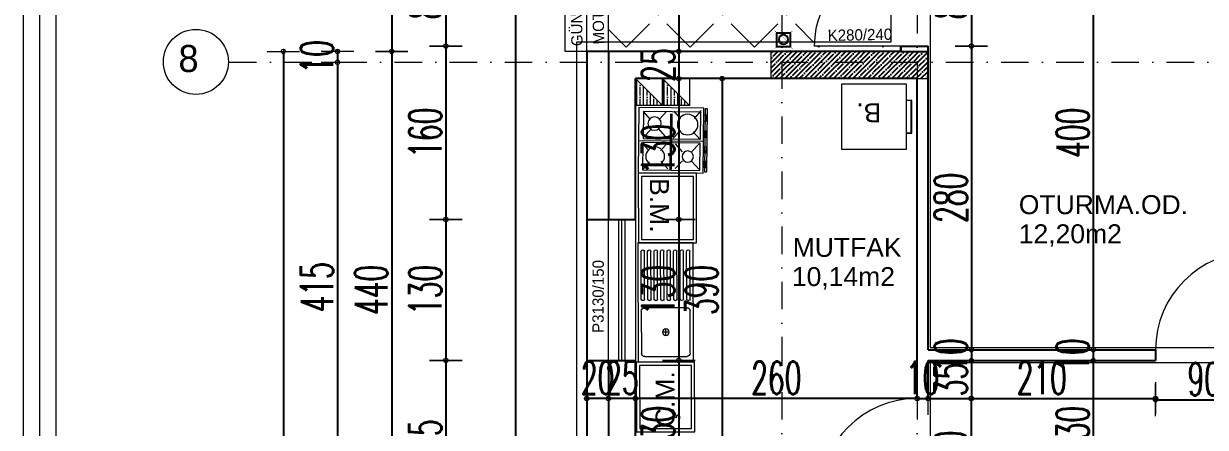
# Model space of a CAD drawing. Header units: millimetres. Extents: x -16104 to 67872, y -88009 to 12107.
# Drawn here: x 21110 to 22201, y -5982 to -5609 of the extents above; entities that cross this region are included whole.
import ezdxf

# ---------------------------------------------------------------- set-up
doc = ezdxf.new("R2010")
doc.units = ezdxf.units.MM
doc.linetypes.add('ACAD_ISO07W100', pattern=[3, 0, -3])
doc.linetypes.add('DASHDOTX2', pattern=[50.8, 25.4, -12.7, 0, -12.7])
doc.layers.get('0').update_dxf_attribs({"color": 241})
for name, color, linetype, lineweight in [('AKS', 1, 'ACAD_ISO07W100', 5), ('akslar', 144, 'Continuous', 20), ('baca', 46, 'Continuous', 5), ('balkon', 6, 'Continuous', 5), ('c05', 32, 'Continuous', 13), ('duvar', 123, 'Continuous', 25), ('emsal&kolon', 1, 'Continuous', 5), ('kapı', 3, 'Continuous', 5), ('OLCU', 54, 'Continuous', 13), ('pencere', 5, 'Continuous', 5), ('POZ', 36, 'Continuous', 18), ('SıVA', 40, 'Continuous', 9), ('tefriş', 30, 'Continuous', 5), ('ÖLÇÜ', 252, 'Continuous', 20)]:
    doc.layers.add(name, color=color, linetype=linetype, lineweight=lineweight)
doc.styles.add('DIM', font='Txttw.shx', dxfattribs={"width": 0.6})
doc.styles.add('M2', font='stylu.ttf', dxfattribs={"height": 10})
doc.dimstyles.new('50', dxfattribs={"dimscale": 0, "dimtxt": 30, "dimasz": 1, "dimexe": 0, "dimexo": 2, "dimgap": 4, "dimtad": 1, "dimdec": 0, "dimzin": 0, "dimdsep": 46, "dimtxsty": 'DIM', "dimblk1": 'DOT', "dimblk2": 'DOT', "dimsah": 1, "dimcen": 1.5, "dimdle": 3, "dimse1": 1, "dimse2": 1, "dimclrd": 256, "dimclre": 9, "dimclrt": 256, "dimadec": 0, "dimazin": 0, "dimtfac": 0.24, "dimtdec": 0, "dimtix": 1, "dimtmove": 2, "dimatfit": 3, "dimldrblk": 'DOT', "dimfxl": 0, "dimtolj": 1, "dimtzin": 15, "dimarcsym": 0})

# ---------------------------------------------------------------- blocks, each defined once
blk = doc.blocks.new('DOT')
for p, q in [((0, 15), (0, -15)), ((-2, 0), (0, 0)), ((2, 0), (0, 0))]:
    blk.add_line(p, q)
blk.add_circle((0, 0), 2)
blk = doc.blocks.new('*D7173')
at = {"layer": 'Defpoints', "color": 0, "transparency": 16777216}
for p in [(21714.8, -5484.6), (21714.8, -5634.6), (21714.8, -5634.6)]:
    blk.add_point(p, dxfattribs=at)
at = {"layer": 'OLCU', "lineweight": -2, "transparency": 16777216}
blk.add_line((21714.8, -5485.6), (21714.8, -5633.6), dxfattribs=at)
for p, rotation in [((21714.8, -5484.6), 90), ((21714.8, -5634.6), 270)]:
    blk.add_blockref('DOT', p, dxfattribs=dict(at, rotation=rotation))
at = {"layer": 'OLCU', "transparency": 16777216, "insert": (21695.8, -5559.6), "char_height": 30, "attachment_point": 5, "rotation": 90, "style": 'DIM'}
blk.add_mtext('\\A1;150', dxfattribs=at)
blk = doc.blocks.new('*D7174')
at = {"layer": 'Defpoints', "color": 0, "transparency": 16777216}
for p in [(21714.8, -5634.6), (21714.8, -5659.6), (21714.8, -5659.6)]:
    blk.add_point(p, dxfattribs=at)
at = {"layer": 'OLCU', "lineweight": -2, "transparency": 16777216}
for p, q in [((21714.8, -5633.6), (21714.8, -5632.6)), ((21714.8, -5634.6), (21714.8, -5659.6)), ((21714.8, -5660.6), (21714.8, -5661.6))]:
    blk.add_line(p, q, dxfattribs=at)
for p, rotation in [((21714.8, -5634.6), 270), ((21714.8, -5659.6), 90)]:
    blk.add_blockref('DOT', p, dxfattribs=dict(at, rotation=rotation))
at = {"layer": 'OLCU', "transparency": 16777216, "insert": (21695.8, -5647.1), "char_height": 30, "attachment_point": 5, "rotation": 90, "style": 'DIM'}
blk.add_mtext('\\A1;25', dxfattribs=at)
blk = doc.blocks.new('*D7175')
at = {"layer": 'Defpoints', "color": 0, "transparency": 16777216}
for p in [(21674.8, -5659.6), (21674.8, -5789.7), (21714.8, -5789.7)]:
    blk.add_point(p, dxfattribs=at)
at = {"layer": 'OLCU', "lineweight": -2, "transparency": 16777216}
blk.add_line((21714.8, -5660.6), (21714.8, -5788.7), dxfattribs=at)
for p, rotation in [((21714.8, -5659.6), 90), ((21714.8, -5789.7), 270)]:
    blk.add_blockref('DOT', p, dxfattribs=dict(at, rotation=rotation))
at = {"layer": 'OLCU', "transparency": 16777216, "insert": (21695.8, -5724.6), "char_height": 30, "attachment_point": 5, "rotation": 90, "style": 'DIM'}
blk.add_mtext('\\A1;130', dxfattribs=at)
blk = doc.blocks.new('*D7176')
at = {"layer": 'Defpoints', "color": 0, "transparency": 16777216}
for p in [(21674.8, -5789.7), (21674.8, -5919.7), (21714.8, -5919.7)]:
    blk.add_point(p, dxfattribs=at)
at = {"layer": 'OLCU', "lineweight": -2, "transparency": 16777216}
blk.add_line((21714.8, -5790.7), (21714.8, -5918.7), dxfattribs=at)
for p, rotation in [((21714.8, -5789.7), 90), ((21714.8, -5919.7), 270)]:
    blk.add_blockref('DOT', p, dxfattribs=dict(at, rotation=rotation))
at = {"layer": 'OLCU', "transparency": 16777216, "insert": (21695.8, -5854.7), "char_height": 30, "attachment_point": 5, "rotation": 90, "style": 'DIM'}
blk.add_mtext('\\A1;130', dxfattribs=at)
blk = doc.blocks.new('*D6862')
at = {"layer": 'Defpoints', "color": 0, "transparency": 16777216}
for p in [(21674.8, -5919.7), (21674.8, -6049.9), (21714.8, -6049.9)]:
    blk.add_point(p, dxfattribs=at)
at = {"layer": 'OLCU', "lineweight": -2, "transparency": 16777216}
blk.add_line((21714.8, -5920.7), (21714.8, -6048.9), dxfattribs=at)
for p, rotation in [((21714.8, -5919.7), 90), ((21714.8, -6049.9), 270)]:
    blk.add_blockref('DOT', p, dxfattribs=dict(at, rotation=rotation))
at = {"layer": 'OLCU', "transparency": 16777216, "insert": (21695.8, -5984.8), "char_height": 30, "attachment_point": 5, "rotation": 90, "style": 'DIM'}
blk.add_mtext('\\A1;130', dxfattribs=at)
blk = doc.blocks.new('*D6865')
at = {"layer": 'Defpoints', "color": 0, "transparency": 16777216}
for p in [(21724.8, -5659.6), (21729.8, -6049.9), (21754.8, -6049.9)]:
    blk.add_point(p, dxfattribs=at)
at = {"layer": 'OLCU', "lineweight": -2, "transparency": 16777216}
blk.add_line((21754.8, -5660.6), (21754.8, -6048.9), dxfattribs=at)
for p, rotation in [((21754.8, -5659.6), 90), ((21754.8, -6049.9), 270)]:
    blk.add_blockref('DOT', p, dxfattribs=dict(at, rotation=rotation))
at = {"layer": 'OLCU', "transparency": 16777216, "insert": (21735.8, -5854.7), "char_height": 30, "attachment_point": 5, "rotation": 90, "style": 'DIM'}
blk.add_mtext('\\A1;390', dxfattribs=at)
blk = doc.blocks.new('*D6872')
at = {"layer": 'Defpoints', "color": 0, "transparency": 16777216}
for p in [(21928.1, -5549.6), (21928.1, -5629.6), (21984.8, -5629.6)]:
    blk.add_point(p, dxfattribs=at)
at = {"layer": 'OLCU', "lineweight": -2, "transparency": 16777216}
blk.add_line((21984.8, -5550.6), (21984.8, -5628.6), dxfattribs=at)
for p, rotation in [((21984.8, -5549.6), 90), ((21984.8, -5629.6), 270)]:
    blk.add_blockref('DOT', p, dxfattribs=dict(at, rotation=rotation))
at = {"layer": 'OLCU', "transparency": 16777216, "insert": (21965.8, -5589.6), "char_height": 30, "attachment_point": 5, "rotation": 90, "style": 'DIM'}
blk.add_mtext('\\A1;80', dxfattribs=at)
blk = doc.blocks.new('*D7182')
at = {"layer": 'Defpoints', "color": 0, "transparency": 16777216}
for p in [(21944.8, -5629.6), (21944.8, -5909.9), (21984.8, -5909.9)]:
    blk.add_point(p, dxfattribs=at)
at = {"layer": 'OLCU', "lineweight": -2, "transparency": 16777216}
blk.add_line((21984.8, -5630.6), (21984.8, -5908.9), dxfattribs=at)
for p, rotation in [((21984.8, -5629.6), 90), ((21984.8, -5909.9), 270)]:
    blk.add_blockref('DOT', p, dxfattribs=dict(at, rotation=rotation))
at = {"layer": 'OLCU', "transparency": 16777216, "insert": (21965.8, -5769.7), "char_height": 30, "attachment_point": 5, "rotation": 90, "style": 'DIM'}
blk.add_mtext('\\A1;280', dxfattribs=at)
blk = doc.blocks.new('*D6873')
at = {"layer": 'Defpoints', "color": 0, "transparency": 16777216}
for p in [(21984.8, -5909.9), (21984.8, -5919.9), (21984.8, -5919.9)]:
    blk.add_point(p, dxfattribs=at)
at = {"layer": 'OLCU', "lineweight": -2, "transparency": 16777216}
for p, q in [((21984.8, -5908.9), (21984.8, -5907.9)), ((21984.8, -5909.9), (21984.8, -5919.9)), ((21984.8, -5920.9), (21984.8, -5921.9))]:
    blk.add_line(p, q, dxfattribs=at)
for p, rotation in [((21984.8, -5909.9), 270), ((21984.8, -5919.9), 90)]:
    blk.add_blockref('DOT', p, dxfattribs=dict(at, rotation=rotation))
at = {"layer": 'OLCU', "transparency": 16777216, "insert": (21965.8, -5914.9), "char_height": 30, "attachment_point": 5, "rotation": 90, "style": 'DIM'}
blk.add_mtext('\\A1;10', dxfattribs=at)
blk = doc.blocks.new('*D7183')
at = {"layer": 'Defpoints', "color": 0, "transparency": 16777216}
for p in [(21944.8, -5919.9), (21944.8, -5954.9), (21984.8, -5954.9)]:
    blk.add_point(p, dxfattribs=at)
at = {"layer": 'OLCU', "lineweight": -2, "transparency": 16777216}
for p, q in [((21984.8, -5918.9), (21984.8, -5917.9)), ((21984.8, -5919.9), (21984.8, -5954.9)), ((21984.8, -5955.9), (21984.8, -5956.9))]:
    blk.add_line(p, q, dxfattribs=at)
for p, rotation in [((21984.8, -5919.9), 270), ((21984.8, -5954.9), 90)]:
    blk.add_blockref('DOT', p, dxfattribs=dict(at, rotation=rotation))
at = {"layer": 'OLCU', "transparency": 16777216, "insert": (21965.8, -5937.4), "char_height": 30, "attachment_point": 5, "rotation": 90, "style": 'DIM'}
blk.add_mtext('\\A1;35', dxfattribs=at)
blk = doc.blocks.new('*D6874')
at = {"layer": 'Defpoints', "color": 0, "transparency": 16777216}
for p in [(21944.8, -5954.9), (21944.8, -6044.9), (21984.5, -6044.9)]:
    blk.add_point(p, dxfattribs=at)
at = {"layer": 'OLCU', "lineweight": -2, "transparency": 16777216}
blk.add_line((21984.5, -5955.9), (21984.5, -6043.9), dxfattribs=at)
for p, rotation in [((21984.5, -5954.9), 90), ((21984.5, -6044.9), 270)]:
    blk.add_blockref('DOT', p, dxfattribs=dict(at, rotation=rotation))
at = {"layer": 'OLCU', "transparency": 16777216, "insert": (21965.5, -5999.9), "char_height": 30, "attachment_point": 5, "rotation": 90, "style": 'DIM'}
blk.add_mtext('\\A1;90', dxfattribs=at)
blk = doc.blocks.new('*D7184')
at = {"layer": 'Defpoints', "color": 0, "transparency": 16777216}
for p in [(22097.3, -5509.6), (22097.3, -5909.9), (22097.3, -5909.9)]:
    blk.add_point(p, dxfattribs=at)
at = {"layer": 'OLCU', "lineweight": -2, "transparency": 16777216}
blk.add_line((22097.3, -5510.6), (22097.3, -5908.9), dxfattribs=at)
for p, rotation in [((22097.3, -5509.6), 90), ((22097.3, -5909.9), 270)]:
    blk.add_blockref('DOT', p, dxfattribs=dict(at, rotation=rotation))
at = {"layer": 'OLCU', "transparency": 16777216, "insert": (22078.3, -5709.7), "char_height": 30, "attachment_point": 5, "rotation": 90, "style": 'DIM'}
blk.add_mtext('\\A1;400', dxfattribs=at)
blk = doc.blocks.new('*D6879')
at = {"layer": 'Defpoints', "color": 0, "transparency": 16777216}
for p in [(22097.3, -5909.9), (22097.3, -5919.9), (22097.3, -5919.9)]:
    blk.add_point(p, dxfattribs=at)
at = {"layer": 'OLCU', "lineweight": -2, "transparency": 16777216}
for p, q in [((22097.3, -5908.9), (22097.3, -5907.9)), ((22097.3, -5909.9), (22097.3, -5919.9)), ((22097.3, -5920.9), (22097.3, -5921.9))]:
    blk.add_line(p, q, dxfattribs=at)
for p, rotation in [((22097.3, -5909.9), 270), ((22097.3, -5919.9), 90)]:
    blk.add_blockref('DOT', p, dxfattribs=dict(at, rotation=rotation))
at = {"layer": 'OLCU', "transparency": 16777216, "insert": (22078.3, -5914.9), "char_height": 30, "attachment_point": 5, "rotation": 90, "style": 'DIM'}
blk.add_mtext('\\A1;10', dxfattribs=at)
blk = doc.blocks.new('*D6880')
at = {"layer": 'Defpoints', "color": 0, "transparency": 16777216}
for p in [(22097.3, -5919.9), (22097.3, -6049.9), (22097.3, -6049.9)]:
    blk.add_point(p, dxfattribs=at)
at = {"layer": 'OLCU', "lineweight": -2, "transparency": 16777216}
blk.add_line((22097.3, -5920.9), (22097.3, -6048.9), dxfattribs=at)
for p, rotation in [((22097.3, -5919.9), 90), ((22097.3, -6049.9), 270)]:
    blk.add_blockref('DOT', p, dxfattribs=dict(at, rotation=rotation))
at = {"layer": 'OLCU', "transparency": 16777216, "insert": (22078.3, -5984.9), "char_height": 30, "attachment_point": 5, "rotation": 90, "style": 'DIM'}
blk.add_mtext('\\A1;130', dxfattribs=at)
blk = doc.blocks.new('*D6918')
at = {"layer": 'Defpoints', "color": 0, "transparency": 16777216}
for p in [(21934.8, -5954.9), (21944.8, -5954.9), (21944.8, -5954.9)]:
    blk.add_point(p, dxfattribs=at)
at = {"layer": 'OLCU', "lineweight": -2, "transparency": 16777216}
for p, q in [((21933.8, -5954.9), (21932.8, -5954.9)), ((21934.8, -5954.9), (21944.8, -5954.9)), ((21945.8, -5954.9), (21946.8, -5954.9))]:
    blk.add_line(p, q, dxfattribs=at)
blk.add_blockref('DOT', (21934.8, -5954.9), dxfattribs=at)
at = {"layer": 'OLCU', "lineweight": -2, "transparency": 16777216, "rotation": 180}
blk.add_blockref('DOT', (21944.8, -5954.9), dxfattribs=at)
at = {"layer": 'OLCU', "transparency": 16777216, "insert": (21939.8, -5935.9), "char_height": 30, "attachment_point": 5, "style": 'DIM'}
blk.add_mtext('\\A1;10', dxfattribs=at)
blk = doc.blocks.new('*D6919')
at = {"layer": 'Defpoints', "color": 0, "transparency": 16777216}
for p in [(21674.8, -5954.9), (21674.8, -5954.9), (21934.8, -5954.9)]:
    blk.add_point(p, dxfattribs=at)
at = {"layer": 'OLCU', "lineweight": -2, "transparency": 16777216}
blk.add_line((21933.8, -5954.9), (21675.8, -5954.9), dxfattribs=at)
at = {"layer": 'OLCU', "lineweight": -2, "transparency": 16777216, "rotation": 180}
blk.add_blockref('DOT', (21674.8, -5954.9), dxfattribs=at)
at = {"layer": 'OLCU', "lineweight": -2, "transparency": 16777216}
blk.add_blockref('DOT', (21934.8, -5954.9), dxfattribs=at)
at = {"layer": 'OLCU', "transparency": 16777216, "insert": (21804.8, -5935.9), "char_height": 30, "attachment_point": 5, "style": 'DIM'}
blk.add_mtext('\\A1;260', dxfattribs=at)
blk = doc.blocks.new('*D6920')
at = {"layer": 'Defpoints', "color": 0, "transparency": 16777216}
for p in [(21649.8, -5954.9), (21649.8, -5954.9), (21674.8, -5954.9)]:
    blk.add_point(p, dxfattribs=at)
at = {"layer": 'OLCU', "lineweight": -2, "transparency": 16777216}
for p, q in [((21648.8, -5954.9), (21647.8, -5954.9)), ((21674.8, -5954.9), (21649.8, -5954.9)), ((21675.8, -5954.9), (21676.8, -5954.9))]:
    blk.add_line(p, q, dxfattribs=at)
blk.add_blockref('DOT', (21649.8, -5954.9), dxfattribs=at)
at = {"layer": 'OLCU', "lineweight": -2, "transparency": 16777216, "rotation": 180}
blk.add_blockref('DOT', (21674.8, -5954.9), dxfattribs=at)
at = {"layer": 'OLCU', "transparency": 16777216, "insert": (21662.3, -5935.9), "char_height": 30, "attachment_point": 5, "style": 'DIM'}
blk.add_mtext('\\A1;25', dxfattribs=at)
blk = doc.blocks.new('*D6921')
at = {"layer": 'Defpoints', "color": 0, "transparency": 16777216}
for p in [(21629.8, -5954.9), (21629.8, -5954.9), (21649.8, -5954.9)]:
    blk.add_point(p, dxfattribs=at)
at = {"layer": 'OLCU', "lineweight": -2, "transparency": 16777216}
for p, q in [((21628.8, -5954.9), (21627.8, -5954.9)), ((21649.8, -5954.9), (21629.8, -5954.9)), ((21650.8, -5954.9), (21651.8, -5954.9))]:
    blk.add_line(p, q, dxfattribs=at)
blk.add_blockref('DOT', (21629.8, -5954.9), dxfattribs=at)
at = {"layer": 'OLCU', "lineweight": -2, "transparency": 16777216, "rotation": 180}
blk.add_blockref('DOT', (21649.8, -5954.9), dxfattribs=at)
at = {"layer": 'OLCU', "transparency": 16777216, "insert": (21639.8, -5935.9), "char_height": 30, "attachment_point": 5, "style": 'DIM'}
blk.add_mtext('\\A1;20', dxfattribs=at)
blk = doc.blocks.new('*D7217')
at = {"layer": 'Defpoints', "color": 0, "transparency": 16777216}
for p in [(21944.8, -5919.9), (22154.8, -5919.9), (22154.8, -5954.8)]:
    blk.add_point(p, dxfattribs=at)
at = {"layer": 'OLCU', "lineweight": -2, "transparency": 16777216}
blk.add_line((21945.8, -5954.8), (22153.8, -5954.8), dxfattribs=at)
at = {"layer": 'OLCU', "lineweight": -2, "transparency": 16777216, "rotation": 180}
blk.add_blockref('DOT', (21944.8, -5954.8), dxfattribs=at)
at = {"layer": 'OLCU', "lineweight": -2, "transparency": 16777216}
blk.add_blockref('DOT', (22154.8, -5954.8), dxfattribs=at)
at = {"layer": 'OLCU', "transparency": 16777216, "insert": (22049.8, -5935.8), "char_height": 30, "attachment_point": 5, "style": 'DIM'}
blk.add_mtext('\\A1;210', dxfattribs=at)
blk = doc.blocks.new('*D7218')
at = {"layer": 'Defpoints', "color": 0, "transparency": 16777216}
for p in [(22154.8, -5919.9), (22244.8, -5919.9), (22244.8, -5956.1)]:
    blk.add_point(p, dxfattribs=at)
at = {"layer": 'OLCU', "lineweight": -2, "transparency": 16777216}
blk.add_line((22155.8, -5956.1), (22243.8, -5956.1), dxfattribs=at)
at = {"layer": 'OLCU', "lineweight": -2, "transparency": 16777216, "rotation": 180}
blk.add_blockref('DOT', (22154.8, -5956.1), dxfattribs=at)
at = {"layer": 'OLCU', "lineweight": -2, "transparency": 16777216}
blk.add_blockref('DOT', (22244.8, -5956.1), dxfattribs=at)
at = {"layer": 'OLCU', "transparency": 16777216, "insert": (22199.8, -5937.1), "char_height": 30, "attachment_point": 5, "style": 'DIM'}
blk.add_mtext('\\A1;90', dxfattribs=at)
blk = doc.blocks.new('*D7015')
at = {"layer": 'Defpoints', "color": 0, "transparency": 16777216}
for p in [(21799.8, -5269.6), (21809.8, -6281.8), (21809.8, -6316.8)]:
    blk.add_point(p, dxfattribs=at)
at = {"layer": 'OLCU', "lineweight": -2, "transparency": 16777216}
for p, q in [((21798.8, -6281.8), (21797.8, -6281.8)), ((21799.8, -6281.8), (21809.8, -6281.8)), ((21810.8, -6281.8), (21811.8, -6281.8))]:
    blk.add_line(p, q, dxfattribs=at)
blk.add_blockref('DOT', (21799.8, -6281.8), dxfattribs=at)
at = {"layer": 'OLCU', "lineweight": -2, "transparency": 16777216, "rotation": 180}
blk.add_blockref('DOT', (21809.8, -6281.8), dxfattribs=at)
at = {"layer": 'OLCU', "transparency": 16777216, "insert": (21804.8, -6262.8), "char_height": 30, "attachment_point": 5, "style": 'DIM'}
blk.add_mtext('\\A1;10', dxfattribs=at)
blk = doc.blocks.new('*D7017')
at = {"layer": 'Defpoints', "color": 0, "transparency": 16777216}
for p in [(21934.8, -5234.6), (22439.8, -5234.6), (22439.8, -6281.8)]:
    blk.add_point(p, dxfattribs=at)
at = {"layer": 'OLCU', "lineweight": -2, "transparency": 16777216}
blk.add_line((21935.8, -5234.6), (22438.8, -5234.6), dxfattribs=at)
at = {"layer": 'OLCU', "lineweight": -2, "transparency": 16777216, "rotation": 180}
blk.add_blockref('DOT', (21934.8, -5234.6), dxfattribs=at)
at = {"layer": 'OLCU', "lineweight": -2, "transparency": 16777216}
blk.add_blockref('DOT', (22439.8, -5234.6), dxfattribs=at)
at = {"layer": 'OLCU', "transparency": 16777216, "insert": (22187.3, -5215.6), "char_height": 30, "attachment_point": 5, "style": 'DIM'}
blk.add_mtext('\\A1;505', dxfattribs=at)
blk = doc.blocks.new('*D7025')
at = {"layer": 'Defpoints', "color": 0, "transparency": 16777216}
for p in [(21549.8, -5789.7), (21499.8, -5919.7), (21549.8, -5919.7)]:
    blk.add_point(p, dxfattribs=at)
at = {"layer": 'OLCU', "lineweight": -2, "transparency": 16777216}
blk.add_line((21499.8, -5790.7), (21499.8, -5918.7), dxfattribs=at)
for p, rotation in [((21499.8, -5789.7), 90), ((21499.8, -5919.7), 270)]:
    blk.add_blockref('DOT', p, dxfattribs=dict(at, rotation=rotation))
at = {"layer": 'OLCU', "transparency": 16777216, "insert": (21480.8, -5854.7), "char_height": 30, "attachment_point": 5, "rotation": 90, "style": 'DIM'}
blk.add_mtext('\\A1;130', dxfattribs=at)
blk = doc.blocks.new('*D7026')
at = {"layer": 'Defpoints', "color": 0, "transparency": 16777216}
for p in [(21549.8, -5919.7), (21499.8, -6074.9), (21549.8, -6074.9)]:
    blk.add_point(p, dxfattribs=at)
at = {"layer": 'OLCU', "lineweight": -2, "transparency": 16777216}
blk.add_line((21499.8, -5920.7), (21499.8, -6073.9), dxfattribs=at)
for p, rotation in [((21499.8, -5919.7), 90), ((21499.8, -6074.9), 270)]:
    blk.add_blockref('DOT', p, dxfattribs=dict(at, rotation=rotation))
at = {"layer": 'OLCU', "transparency": 16777216, "insert": (21480.8, -5997.3), "char_height": 30, "attachment_point": 5, "rotation": 90, "style": 'DIM'}
blk.add_mtext('\\A1;155', dxfattribs=at)
blk = doc.blocks.new('*D7035')
at = {"layer": 'Defpoints', "color": 0, "transparency": 16777216}
for p in [(21384.8, -5634.6), (21349.8, -7444.1), (21384.8, -7444.1)]:
    blk.add_point(p, dxfattribs=at)
at = {"layer": 'OLCU', "lineweight": -2, "transparency": 16777216}
blk.add_line((21349.8, -5635.6), (21349.8, -7443.1), dxfattribs=at)
for p, rotation in [((21349.8, -5634.6), 90), ((21349.8, -7444.1), 270)]:
    blk.add_blockref('DOT', p, dxfattribs=dict(at, rotation=rotation))
at = {"layer": 'OLCU', "transparency": 16777216, "insert": (21330.8, -6539.3), "char_height": 30, "attachment_point": 5, "rotation": 90, "style": 'DIM'}
blk.add_mtext('\\A1;1810', dxfattribs=at)
blk = doc.blocks.new('*D7061')
at = {"layer": 'Defpoints', "color": 0, "transparency": 16777216}
for p in [(21549.8, -5549.6), (21499.8, -5629.6), (21549.8, -5629.6)]:
    blk.add_point(p, dxfattribs=at)
at = {"layer": 'OLCU', "lineweight": -2, "transparency": 16777216}
blk.add_line((21499.8, -5550.6), (21499.8, -5628.6), dxfattribs=at)
for p, rotation in [((21499.8, -5549.6), 90), ((21499.8, -5629.6), 270)]:
    blk.add_blockref('DOT', p, dxfattribs=dict(at, rotation=rotation))
at = {"layer": 'OLCU', "transparency": 16777216, "insert": (21480.8, -5589.6), "char_height": 30, "attachment_point": 5, "rotation": 90, "style": 'DIM'}
blk.add_mtext('\\A1;80', dxfattribs=at)
blk = doc.blocks.new('*D7062')
at = {"layer": 'Defpoints', "color": 0, "transparency": 16777216}
for p in [(21549.8, -5629.6), (21499.8, -5789.7), (21549.8, -5789.7)]:
    blk.add_point(p, dxfattribs=at)
at = {"layer": 'OLCU', "lineweight": -2, "transparency": 16777216}
blk.add_line((21499.8, -5630.6), (21499.8, -5788.7), dxfattribs=at)
for p, rotation in [((21499.8, -5629.6), 90), ((21499.8, -5789.7), 270)]:
    blk.add_blockref('DOT', p, dxfattribs=dict(at, rotation=rotation))
at = {"layer": 'OLCU', "transparency": 16777216, "insert": (21480.8, -5709.6), "char_height": 30, "attachment_point": 5, "rotation": 90, "style": 'DIM'}
blk.add_mtext('\\A1;160', dxfattribs=at)
blk = doc.blocks.new('*D7069')
at = {"layer": 'Defpoints', "color": 0, "transparency": 16777216}
for p in [(21549.8, -5634.6), (21449.8, -6074.9), (21549.8, -6074.9)]:
    blk.add_point(p, dxfattribs=at)
at = {"layer": 'OLCU', "lineweight": -2, "transparency": 16777216}
blk.add_line((21449.8, -5635.6), (21449.8, -6073.9), dxfattribs=at)
for p, rotation in [((21449.8, -5634.6), 90), ((21449.8, -6074.9), 270)]:
    blk.add_blockref('DOT', p, dxfattribs=dict(at, rotation=rotation))
at = {"layer": 'OLCU', "transparency": 16777216, "insert": (21430.8, -5854.7), "char_height": 30, "attachment_point": 5, "rotation": 90, "style": 'DIM'}
blk.add_mtext('\\A1;440', dxfattribs=at)
blk = doc.blocks.new('*D7070')
at = {"layer": 'Defpoints', "color": 0, "transparency": 16777216}
for p in [(21549.8, -5484.6), (21449.8, -5634.6), (21549.8, -5634.6)]:
    blk.add_point(p, dxfattribs=at)
at = {"layer": 'OLCU', "lineweight": -2, "transparency": 16777216}
blk.add_line((21449.8, -5485.6), (21449.8, -5633.6), dxfattribs=at)
for p, rotation in [((21449.8, -5484.6), 90), ((21449.8, -5634.6), 270)]:
    blk.add_blockref('DOT', p, dxfattribs=dict(at, rotation=rotation))
at = {"layer": 'OLCU', "transparency": 16777216, "insert": (21430.8, -5559.6), "char_height": 30, "attachment_point": 5, "rotation": 90, "style": 'DIM'}
blk.add_mtext('\\A1;150', dxfattribs=at)
blk = doc.blocks.new('ocak')
at = {"layer": 'tefriş', "linetype": 'Continuous'}
for p, q in [((16296.7, -4660.2), (16356.7, -4660.2)), ((16296.7, -4720.2), (16296.7, -4660.2)), ((16300.3, -4664.4), (16325.2, -4664.4)), ((16300.3, -4717.4), (16300.3, -4664.4)), ((16307.5, -4670.9), (16300.3, -4664.4)), ((16316.6, -4671.6), (16323.8, -4665.1)), ((16325.2, -4664.4), (16325.2, -4717.4)), ((16327.1, -4660.2), (16327.1, -4720.2)), ((16336, -4669.4), (16328.8, -4663)), ((16328.8, -4664), (16354.1, -4664)), ((16328.8, -4717), (16328.8, -4664)), ((16346.9, -4670.5), (16354.1, -4664)), ((16354.1, -4664), (16354.1, -4717)), ((16356.7, -4660.2), (16356.7, -4720.2)), ((16323, -4685), (16315.8, -4678.5)), ((16300, -4685.7), (16307.2, -4679.2)), ((16302.1, -4689.3), (16353.4, -4689.3)), ((16328.8, -4687.1), (16336, -4680.6)), ((16353, -4687.5), (16345.8, -4681)), ((16306.8, -4699), (16299.6, -4692.6)), ((16302.1, -4690.7), (16353.4, -4690.7)), ((16317.3, -4698.7), (16324.5, -4692.2)), ((16337.1, -4700.9), (16329.9, -4694.3)), ((16345.4, -4700.9), (16352.7, -4694.3)), ((16298.9, -4717.8), (16306.1, -4711.3)), ((16325.6, -4717.1), (16318.4, -4710.6)), ((16329.6, -4716), (16336.8, -4709.5)), ((16353, -4716), (16345.8, -4709.5)), ((16356.7, -4720.2), (16296.7, -4720.2)), ((16297, -4721.7), (16297, -4723.2)), ((16355.5, -4721.7), (16297, -4721.7)), ((16325.2, -4717.4), (16300.3, -4717.4)), ((16308.9, -4720.3), (16302.8, -4720.3)), ((16302.8, -4720.3), (16302.8, -4722.5)), ((16302.8, -4722.5), (16308.9, -4722.5)), ((16308.9, -4722.5), (16308.9, -4720.3)), ((16317.6, -4720.3), (16317.6, -4722.5)), ((16323.8, -4720.3), (16317.6, -4720.3)), ((16317.6, -4722.5), (16323.8, -4722.5)), ((16323.8, -4722.5), (16323.8, -4720.3)), ((16354.1, -4717), (16328.8, -4717)), ((16338.2, -4720.6), (16332.1, -4720.6)), ((16332.1, -4720.6), (16332.1, -4722.8)), ((16338.2, -4722.8), (16338.2, -4720.6)), ((16345.4, -4720.3), (16345.4, -4722.5)), ((16351.5, -4720.3), (16345.4, -4720.3)), ((16345.4, -4722.5), (16351.5, -4722.5)), ((16351.5, -4722.5), (16351.5, -4720.3)), ((16355.5, -4723.2), (16355.5, -4721.7)), ((16297, -4723.2), (16355.5, -4723.2)), ((16332.1, -4722.8), (16338.2, -4722.8))]:
    blk.add_line(p, q, dxfattribs=at).dxf.unprotected_set("ltscale", 0)
for centre, radius in [((16341.6, -4675.7), 8.68), ((16311.3, -4674.8), 6.15), ((16311.9, -4705.3), 9.47), ((16341.5, -4705.7), 5.22)]:
    blk.add_circle(centre, radius, dxfattribs=at).dxf.unprotected_set("ltscale", 0)
blk = doc.blocks.new('öu')
at = {"layer": 'tefriş'}
for points in [[(2091, -468.9), (2091, -404.7), (2037.2, -404.7), (2037.2, -468.9)], [(2088, -465.9), (2088, -407.7), (2040.2, -407.7), (2040.2, -465.9)]]:
    blk.add_lwpolyline(points, close=True, dxfattribs=at)
at = {"layer": 'tefriş', "insert": (2047.9, -459.4), "char_height": 17.5, "width": 1076.841, "attachment_point": 9, "rotation": 270}
blk.add_mtext('{\\fArial|b0|i0|c162|p34;B.M.}', dxfattribs=at)
blk = doc.blocks.new('nb')
at = {"layer": 'tefriş'}
for points in [[(2093.6, -356.3), (2093.6, -292.1), (2039.8, -292.1), (2039.8, -356.3)], [(2090.6, -353.3), (2090.6, -295.1), (2042.8, -295.1), (2042.8, -353.3)]]:
    blk.add_lwpolyline(points, close=True, dxfattribs=at)
at = {"layer": 'tefriş', "insert": (2053, -348), "char_height": 17.5, "width": 1076.841, "attachment_point": 9, "rotation": 270}
blk.add_mtext('{\\fArial|b0|i0|c162|p34;Ç.M.}', dxfattribs=at)
blk = doc.blocks.new('new block')
at = {"layer": 'tefriş'}
for p, q in [((1269.9, 5670.3), (1379.9, 5670.3)), ((1269.9, 5619.3), (1269.9, 5670.3)), ((1274.9, 5625.3), (1274.9, 5664.3)), ((1277.9, 5667.3), (1316.9, 5667.3)), ((1319.9, 5664.3), (1319.9, 5625.3)), ((1327.9, 5667.3), (1371.9, 5667.3)), ((1327.9, 5664.3), (1371.9, 5664.3)), ((1327.9, 5661.3), (1371.9, 5661.3)), ((1379.9, 5670.3), (1379.9, 5619.3)), ((1327.9, 5658.3), (1371.9, 5658.3)), ((1327.9, 5655.3), (1371.9, 5655.3)), ((1327.9, 5652.3), (1371.9, 5652.3)), ((1294.4, 5644.8), (1300.4, 5644.8)), ((1297.4, 5647.8), (1297.4, 5641.8)), ((1327.9, 5649.3), (1371.9, 5649.3)), ((1327.9, 5646.3), (1371.9, 5646.3)), ((1327.9, 5643.3), (1371.9, 5643.3)), ((1327.9, 5640.3), (1371.9, 5640.3)), ((1327.9, 5637.3), (1371.9, 5637.3)), ((1327.9, 5634.3), (1371.9, 5634.3)), ((1327.9, 5631.3), (1371.9, 5631.3)), ((1327.9, 5628.3), (1371.9, 5628.3)), ((1379.9, 5619.3), (1269.9, 5619.3)), ((1316.9, 5622.3), (1277.9, 5622.3)), ((1327.9, 5625.3), (1371.9, 5625.3)), ((1327.9, 5622.3), (1371.9, 5622.3))]:
    blk.add_line(p, q, dxfattribs=at)
blk.add_circle((1297.4, 5644.8), 3, dxfattribs=at)
for centre, radius, start, end in [((1277.9, 5664.3), 3, 90, 180), ((1316.9, 5664.3), 3, 0, 90), ((1327.9, 5665.8), 1.5, 90, 270), ((1327.9, 5659.8), 1.5, 90, 270), ((1371.9, 5665.8), 1.5, 270, 90), ((1371.9, 5659.8), 1.5, 270, 90), ((1327.9, 5653.8), 1.5, 90, 270), ((1371.9, 5653.8), 1.5, 270, 90), ((1327.9, 5647.8), 1.5, 90, 270), ((1327.9, 5641.8), 1.5, 90, 270), ((1371.9, 5647.8), 1.5, 270, 90), ((1371.9, 5641.8), 1.5, 270, 90), ((1327.9, 5635.8), 1.5, 90, 270), ((1327.9, 5629.8), 1.5, 90, 270), ((1371.9, 5635.8), 1.5, 270, 90), ((1371.9, 5629.8), 1.5, 270, 90), ((1277.9, 5625.3), 3, 180, 270), ((1316.9, 5625.3), 3, 270, 0), ((1327.9, 5623.8), 1.5, 90, 270), ((1371.9, 5623.8), 1.5, 270, 90)]:
    blk.add_arc(centre, radius, start, end, dxfattribs=at)
blk = doc.blocks.new('*D7102')
at = {"layer": 'Defpoints', "color": 0, "transparency": 16777216}
for p in [(21449.8, -5634.6), (21399.8, -5644.6), (21449.8, -5644.6)]:
    blk.add_point(p, dxfattribs=at)
at = {"layer": 'OLCU', "lineweight": -2, "transparency": 16777216}
for p, q in [((21399.8, -5633.6), (21399.8, -5632.6)), ((21399.8, -5634.6), (21399.8, -5644.6)), ((21399.8, -5645.6), (21399.8, -5646.6))]:
    blk.add_line(p, q, dxfattribs=at)
for p, rotation in [((21399.8, -5634.6), 270), ((21399.8, -5644.6), 90)]:
    blk.add_blockref('DOT', p, dxfattribs=dict(at, rotation=rotation))
at = {"layer": 'OLCU', "transparency": 16777216, "insert": (21380.8, -5639.6), "char_height": 30, "attachment_point": 5, "rotation": 90, "style": 'DIM'}
blk.add_mtext('\\A1;10', dxfattribs=at)
blk = doc.blocks.new('*D7103')
at = {"layer": 'Defpoints', "color": 0, "transparency": 16777216}
for p in [(21399.8, -5644.6), (21399.8, -6059.9), (21399.8, -6059.9)]:
    blk.add_point(p, dxfattribs=at)
at = {"layer": 'OLCU', "lineweight": -2, "transparency": 16777216}
blk.add_line((21399.8, -5645.6), (21399.8, -6058.9), dxfattribs=at)
for p, rotation in [((21399.8, -5644.6), 90), ((21399.8, -6059.9), 270)]:
    blk.add_blockref('DOT', p, dxfattribs=dict(at, rotation=rotation))
at = {"layer": 'OLCU', "transparency": 16777216, "insert": (21380.8, -5852.2), "char_height": 30, "attachment_point": 5, "rotation": 90, "style": 'DIM'}
blk.add_mtext('\\A1;415', dxfattribs=at)
blk = doc.blocks.new('*D7114')
at = {"layer": 'Defpoints', "color": 0, "transparency": 16777216}
for p in [(21564.5, -5484.6), (21564.5, -5484.6), (21564.5, -7594.1)]:
    blk.add_point(p, dxfattribs=at)
at = {"layer": 'OLCU', "lineweight": -2, "transparency": 16777216}
blk.add_line((21564.5, -7593.1), (21564.5, -5485.6), dxfattribs=at)
for p, rotation in [((21564.5, -5484.6), 90), ((21564.5, -7594.1), 270)]:
    blk.add_blockref('DOT', p, dxfattribs=dict(at, rotation=rotation))
at = {"layer": 'OLCU', "transparency": 16777216, "insert": (21545.5, -6539.3), "char_height": 30, "attachment_point": 5, "rotation": 90, "style": 'DIM'}
blk.add_mtext('\\A1;2110', dxfattribs=at)
blk = doc.blocks.new('A$C412C2498')
at = {"color": 5, "const_width": 0.6}
for points in [[(3.6, 24.3), (0.2, 27)], [(23.8, 24.3), (27.3, 27)], [(3.6, 3), (0.2, 0.2)], [(23.8, 3), (27.3, 0.2)]]:
    blk.add_lwpolyline(points, dxfattribs=at)
at = {"color": 5}
blk.add_lwpolyline([(23.8, 24.3), (3.6, 24.3), (3.6, 3), (23.8, 3)], close=True, dxfattribs=at)
at = {"const_width": 0.1}
for points in [[(6.7, 12.2), (14.6, 20.2)], [(6.8, 14.5), (12.4, 20.1)], [(7.1, 10.4), (16.4, 19.7)], [(7.9, 9.1), (17.8, 19)], [(8.8, 8), (18.9, 18.1)], [(10, 7.1), (19.8, 16.9)], [(11.3, 6.4), (20.4, 15.6)], [(13, 6), (20.8, 13.8)], [(14.8, 6.1), (20.8, 12.1)], [(17.4, 7), (19.8, 9.4)]]:
    blk.add_lwpolyline(points, dxfattribs=at)
blk.add_circle((13.7, 13.1), 7.12)
blk = doc.blocks.new('A$C5E2C1EC0')
at = {"xscale": 0.6105719971092185, "yscale": 0.6105719971092185, "zscale": 0.6105719971092185}
blk.add_blockref('A$C412C2498', (0, 0), dxfattribs=at)

msp = doc.modelspace()

# ---------------------------------------------------------------- hatches: boundary and pattern name
h = msp.add_hatch()
h.set_pattern_fill('ANSI35,_O', color=256)
h.set_pattern_definition([(45, (10807.666, -17059.605), (-4.490128, 4.490128), []), (45, (10812.156, -17059.605), (-4.490128, 4.490128), [7.9375, -1.5875, 0, -1.5875])])
h.paths.add_polyline_path([(21934.8, -5634.6), (21919.8, -5634.6), (21809.8, -5634.6), (21809.8, -5644.6), (21934.8, -5644.6)])
h.paths.add_polyline_path([(21809.8, -5634.6), (21799.8, -5634.6), (21799.8, -5644.6), (21809.8, -5644.6)])
h.paths.add_polyline_path([(21809.8, -5644.6), (21799.8, -5644.6), (21799.8, -5659.6), (21809.8, -5659.6)])
h.paths.add_polyline_path([(21934.8, -5644.6), (21809.8, -5644.6), (21809.8, -5659.6), (21934.8, -5659.6)])
h.paths.add_polyline_path([(21944.8, -5644.6), (21934.8, -5644.6), (21934.8, -5659.6), (21944.8, -5659.6)])
h.paths.add_polyline_path([(21944.8, -5634.6), (21934.8, -5634.6), (21934.8, -5644.6), (21944.8, -5644.6)])
at = {"layer": 'ÖLÇÜ'}
h = msp.add_hatch(dxfattribs=at)
h.set_pattern_fill('ANGLE,_O', color=256, scale=6, angle=45)
h.set_pattern_definition([(45, (7204.273, 0), (-29.63485, 29.63485), [30.48, -11.43]), (135, (7204.273, 0), (-29.63485, -29.63485), [30.48, -11.43])])
h.paths.add_polyline_path([(21649.8, -5484.6), (21649.8, -5634.6), (21809.8, -5634.6), (21809.8, -5484.6)])
h.paths.add_polyline_path([(21919.8, -5484.6), (21809.8, -5484.6), (21809.8, -5634.6), (21919.8, -5634.6), (21919.8, -5629.6), (21839.8, -5629.6, -0.414214), (21919.8, -5549.6)])
h.paths.add_polyline_path([(21617.7, -5508.1), (21661.9, -5508.1), (21661.9, -5553.1), (21617.7, -5553.1)], flags=9)
h.paths.add_polyline_path([(21754.2, -5508.1), (21815.5, -5508.1), (21815.5, -5553.1), (21754.2, -5553.1)], flags=9)
h.paths.add_polyline_path([(21673.3, -5496.6), (21673.3, -5452.5), (21718.3, -5452.5), (21718.3, -5496.6)], flags=9)
h.paths.add_polyline_path([(21673.3, -5588.5), (21673.3, -5530.6), (21718.3, -5530.6), (21718.3, -5588.5)], flags=24)
h.paths.add_polyline_path([(21673.3, -5669.1), (21673.3, -5625), (21718.3, -5625), (21718.3, -5669.1)], flags=9)
h.paths.add_polyline_path([(21738.6, -5567.3), (21827.3, -5567.3), (21827.3, -5597.1), (21738.6, -5597.1)], flags=9)
h.paths.add_polyline_path([(21735.7, -5540.9), (21839.8, -5540.9), (21839.8, -5567.7), (21735.7, -5567.7)], flags=9)
h.paths.add_polyline_path([(21910.2, -5508.1), (21954.4, -5508.1), (21954.4, -5553.1), (21910.2, -5553.1)], flags=9)
h = msp.add_hatch(dxfattribs=at)
h.set_pattern_fill('ANSI35,_O', color=256, angle=45)
h.set_pattern_definition([(90, (7204.273, 0), (-6.35, 1e-15), []), (90, (7207.448, 3.175), (-6.35, 1e-15), [7.9375, -1.5875, 0, -1.5875])])
h.paths.add_polyline_path([(21674.8, -5659.6), (21674.8, -5684.6), (21699.8, -5684.6)])
h.paths.add_polyline_path([(21699.8, -5659.6), (21699.8, -5684.6), (21724.8, -5684.6)])

# ---------------------------------------------------------------- linework, layer by layer
at = {"layer": 'AKS', "linetype": 'ByBlock'}
msp.add_circle((21269.1, -5644.2), 30, dxfattribs=at)
at = {"layer": 'akslar', "linetype": 'DASHDOTX2'}
for p, q in [((21809.8, -5134.6), (21809.8, -7944.1)), ((21934.8, -5134.6), (21934.8, -7944.1)), ((21299.7, -5644.6), (24349.7, -5644.6))]:
    msp.add_line(p, q, dxfattribs=at)
at = {"layer": 'baca'}
for points in [[(21674.8, -5659.6), (21699.8, -5659.6), (21699.8, -5684.6), (21674.8, -5684.6), (21674.8, -5659.6), (21699.8, -5684.6)], [(21699.8, -5659.6), (21724.8, -5659.6), (21724.8, -5684.6), (21699.8, -5684.6), (21699.8, -5659.6), (21724.8, -5684.6)]]:
    msp.add_lwpolyline(points, dxfattribs=at)
at = {"layer": 'balkon'}
for p, q in [((21609.8, -5634.6), (21609.8, -5444.6)), ((21629.8, -5634.6), (21629.8, -5464.6)), ((21649.8, -5634.6), (21649.8, -5484.6)), ((21629.8, -5634.6), (21609.8, -5634.6))]:
    msp.add_line(p, q, dxfattribs=at)
at = {"layer": 'c05'}
for points in [[(24640.4, -8120), (24640.4, -8330.3), (21110.1, -8330.3), (21110.1, -4952.5), (24640.4, -4952.5), (24640.4, -6808.6)], [(24625.4, -8120), (24625.4, -8315.3), (21125.1, -8315.3), (21125.1, -4967.5), (24625.4, -4967.5), (24625.4, -6808.6)], [(24610.4, -8120), (24610.4, -8300.3), (21140.1, -8300.3), (21140.1, -4982.5), (24610.4, -4982.5), (24610.4, -6808.6)]]:
    msp.add_lwpolyline(points, dxfattribs=at)
at = {"layer": 'duvar'}
for p, q in [((21629.8, -5634.6), (21629.8, -5789.7)), ((21649.8, -5634.6), (21629.8, -5634.6)), ((21919.8, -5634.6), (21649.8, -5634.6)), ((21649.8, -5634.6), (21649.8, -5789.7)), ((21919.8, -5634.6), (21919.8, -5629.6)), ((21919.8, -5629.6), (21919.8, -5634.6)), ((21919.8, -5629.6), (21944.8, -5629.6)), ((21919.8, -5634.6), (21919.8, -5634.6)), ((21919.8, -5634.6), (21944.8, -5634.6)), ((21944.8, -5909.9), (21944.8, -5629.6)), ((21944.8, -5909.9), (21944.8, -5629.6)), ((21934.8, -5659.6), (21674.8, -5659.6)), ((21674.8, -5789.7), (21674.8, -5659.6)), ((21934.8, -5954.9), (21934.8, -5659.6)), ((21629.8, -5789.7), (21674.8, -5789.7)), ((21629.8, -5789.7), (21629.8, -5919.7)), ((21944.8, -5909.9), (22154.8, -5909.9)), ((22154.8, -5909.9), (22154.8, -5919.9)), ((21629.8, -5919.7), (21629.8, -6074.9)), ((21629.8, -5919.7), (21674.8, -5919.7)), ((21649.8, -5919.7), (21649.8, -6074.9)), ((21674.8, -6049.9), (21674.8, -5919.7)), ((21944.8, -5919.9), (22154.8, -5919.9)), ((21944.8, -5929.9), (21944.8, -5919.9)), ((21944.8, -5954.9), (21944.8, -5919.9)), ((21944.8, -5929.9), (21944.8, -5919.9)), ((21934.8, -5954.9), (21944.8, -5954.9))]:
    msp.add_line(p, q, dxfattribs=at)
at = {"layer": 'emsal&kolon'}
msp.add_lwpolyline([(21799.8, -5634.6), (21799.8, -5659.6), (21944.8, -5659.6), (21944.8, -5634.6), (21799.8, -5634.6)], dxfattribs=at)
at = {"layer": 'kapı'}
msp.add_line((21919.8, -5629.6), (21839.8, -5629.6), dxfattribs=at)
for centre, radius in [((21919.8, -5629.6), 80), ((22244.8, -5909.9), 90), ((21934.8, -6044.9), 90)]:
    msp.add_arc(centre, radius, 90, 180, dxfattribs=at)
at = {"layer": 'pencere'}
for p, q in [((21649.8, -5919.7), (21649.8, -5789.7)), ((21659.3, -5919.7), (21659.3, -5789.7)), ((21662.3, -5919.7), (21662.3, -5789.7)), ((21665.3, -5919.7), (21665.3, -5789.7)), ((21674.8, -5789.7), (21674.8, -5919.7))]:
    msp.add_line(p, q, dxfattribs=at)
at = {"layer": 'SıVA'}
for points in [[(23389.8, -6842.6), (23389.8, -7357.1), (23254.8, -7357.1), (23254.8, -7617.1), (22472.8, -7617.1), (22472.8, -7447.1), (22252.8, -7447.1), (22252.8, -6592.6), (21790.8, -6592.6), (21790.8, -6077.9), (21620.8, -6077.9), (21620.8, -5625.6), (21910.8, -5625.6), (21910.8, -5455.6), (23732.8, -5455.6), (23732.8, -5625.6), (24022.8, -5625.6), (24022.8, -6077.9), (23852.8, -6077.9), (23852.8, -6572.6), (23692.8, -6572.6), (23692.8, -6842.6)], [(22247.8, -5511.6), (21946.8, -5511.6), (21946.8, -5629.6), (21946.8, -5907.9), (22154.8, -5907.9), (22247.8, -5907.9)], [(22607.8, -5921.9), (22469.8, -5921.9), (22379.8, -5921.9), (22244.8, -5921.9), (22154.8, -5921.9), (21946.8, -5921.9), (21946.8, -6047.9), (22334.8, -6047.9), (22441.8, -6047.9), (22441.8, -6267.6), (22567.8, -6267.6), (22567.8, -6087.9), (22607.8, -6087.9)]]:
    msp.add_lwpolyline(points, close=True, dxfattribs=at)
at = {"layer": 'tefriş'}
msp.add_lwpolyline([(21930, -5679.9), (21925, -5679.9), (21925, -5664.9), (21865, -5664.9), (21865, -5724.9), (21925, -5724.9), (21925, -5709.9), (21930, -5709.9), (21930, -5679.9), (21929, -5679.9), (21929, -5709.9), (21925, -5709.9), (21925, -5679.9)], dxfattribs=at)

# ---------------------------------------------------------------- block references
at = {"ltscale": 50, "xscale": -1, "rotation": 180}
msp.add_blockref('A$C5E2C1EC0', (21803.1, -5615.5), dxfattribs=at)
at = {"layer": 'pencere'}
for name, p, rotation in [('öu', (19639.9, -5344), 0.04527599344809122), ('nb', (23769.8, -6274.1), 180.1001186238272)]:
    msp.add_blockref(name, p, dxfattribs=dict(at, rotation=rotation))
at = {"layer": 'tefriş', "xscale": -1}
for name, p, rotation in [('ocak', (17200.7, 10661.5), 89.35803503109733), ('new block', (16062.7, -7211.4), 270.2065065663407)]:
    msp.add_blockref(name, p, dxfattribs=dict(at, rotation=rotation))

# ---------------------------------------------------------------- texts
at = {"layer": 'AKS', "insert": (21253, -5628.6), "char_height": 25, "width": 35.659, "attachment_point": 1}
msp.add_mtext('8', dxfattribs=at)
at = {"layer": 'emsal&kolon', "char_height": 17.5, "width": 1076.841, "attachment_point": 9}
for s, insert in [('{\\fArial|b0|i0|c162|p34;OTURMA.OD.}', (22184.8, -5785)), ('{\\fArial|b0|i0|c162|p34;12,20m2}', (22123.7, -5814.9)), ('{\\fArial|b0|i0|c162|p34;MUTFAK}', (21920.4, -5824.4)), ('{\\fArial|b0|i0|c162|p34;10,14m2}', (21914.3, -5854.4))]:
    msp.add_mtext(s, dxfattribs=dict(at, insert=insert))
at = {"layer": 'POZ', "style": 'M2', "flags": 4}
for tag, p, rotation in [('GÜNEŞKIRAN', (21626.1, -5629.6), 91.1392), ('MOTIF', (21646.1, -5628), 91.1392), ('K280/240', (21852.3, -5625), 1.1392), ('P3130/150', (21645.4, -5894.4), 89.836)]:
    msp.add_attdef(tag, p, 'K1 80/210', height=10.4, rotation=rotation, dxfattribs=at)
at = {"layer": 'tefriş', "insert": (21901.7, -5700), "char_height": 17.5, "width": 1076.841, "attachment_point": 1, "rotation": 180}
msp.add_mtext('{\\fArial|b0|i0|c162|p34;B.}', dxfattribs=at)

# ---------------------------------------------------------------- dimensions: what is measured, and where the dimension line sits
at = {"layer": 'OLCU'}
for base, p1, p2, picture, middle in [((22439.8, -5234.6), (21934.8, -5234.6), (22439.8, -6281.8), '*D7017', (22187.3, -5215.6)), ((21809.8, -6281.8), (21799.8, -5269.6), (21809.8, -6316.8), '*D7015', (21804.8, -6262.8)), ((21629.8, -5954.9), (21649.8, -5954.9), (21629.8, -5954.9), '*D6921', (21639.8, -5935.9)), ((21649.8, -5954.9), (21674.8, -5954.9), (21649.8, -5954.9), '*D6920', (21662.3, -5935.9)), ((21674.8, -5954.9), (21934.8, -5954.9), (21674.8, -5954.9), '*D6919', (21804.8, -5935.9)), ((21944.8, -5954.9), (21934.8, -5954.9), (21944.8, -5954.9), '*D6918', (21939.8, -5935.9)), ((22154.8, -5954.8), (21944.8, -5919.9), (22154.8, -5919.9), '*D7217', (22049.8, -5935.8)), ((22244.8, -5956.1), (22154.8, -5919.9), (22244.8, -5919.9), '*D7218', (22199.8, -5937.1))]:
    dim = msp.add_linear_dim(base=base, p1=p1, p2=p2, dimstyle='50', override={"dimscale": 1}, dxfattribs=at)
    dim.commit()
    dim.dimension.update_dxf_attribs({"geometry": picture, "text_midpoint": middle})
for base, p1, p2, picture, middle in [((21449.8, -5634.6), (21549.8, -5484.6), (21549.8, -5634.6), '*D7070', (21430.8, -5559.6)), ((21714.8, -5634.6), (21714.8, -5484.6), (21714.8, -5634.6), '*D7173', (21695.8, -5559.6)), ((22097.3, -5909.9), (22097.3, -5509.6), (22097.3, -5909.9), '*D7184', (22078.3, -5709.7)), ((21499.8, -5629.6), (21549.8, -5549.6), (21549.8, -5629.6), '*D7061', (21480.8, -5589.6)), ((21984.8, -5629.6), (21928.1, -5549.6), (21928.1, -5629.6), '*D6872', (21965.8, -5589.6)), ((21399.8, -5644.6), (21449.8, -5634.6), (21449.8, -5644.6), '*D7102', (21380.8, -5639.6)), ((21499.8, -5789.7), (21549.8, -5629.6), (21549.8, -5789.7), '*D7062', (21480.8, -5709.6)), ((21714.8, -5659.6), (21714.8, -5634.6), (21714.8, -5659.6), '*D7174', (21695.8, -5647.1)), ((21984.8, -5909.9), (21944.8, -5629.6), (21944.8, -5909.9), '*D7182', (21965.8, -5769.7)), ((21449.8, -6074.9), (21549.8, -5634.6), (21549.8, -6074.9), '*D7069', (21430.8, -5854.7)), ((21714.8, -5789.7), (21674.8, -5659.6), (21674.8, -5789.7), '*D7175', (21695.8, -5724.6)), ((21754.8, -6049.9), (21724.8, -5659.6), (21729.8, -6049.9), '*D6865', (21735.8, -5854.7)), ((21499.8, -5919.7), (21549.8, -5789.7), (21549.8, -5919.7), '*D7025', (21480.8, -5854.7)), ((21714.8, -5919.7), (21674.8, -5789.7), (21674.8, -5919.7), '*D7176', (21695.8, -5854.7)), ((21984.8, -5919.9), (21984.8, -5909.9), (21984.8, -5919.9), '*D6873', (21965.8, -5914.9)), ((22097.3, -5919.9), (22097.3, -5909.9), (22097.3, -5919.9), '*D6879', (22078.3, -5914.9)), ((21499.8, -6074.9), (21549.8, -5919.7), (21549.8, -6074.9), '*D7026', (21480.8, -5997.3)), ((21714.8, -6049.9), (21674.8, -5919.7), (21674.8, -6049.9), '*D6862', (21695.8, -5984.8)), ((21984.8, -5954.9), (21944.8, -5919.9), (21944.8, -5954.9), '*D7183', (21965.8, -5937.4)), ((22097.3, -6049.9), (22097.3, -5919.9), (22097.3, -6049.9), '*D6880', (22078.3, -5984.9)), ((21984.5, -6044.9), (21944.8, -5954.9), (21944.8, -6044.9), '*D6874', (21965.5, -5999.9))]:
    dim = msp.add_linear_dim(base=base, p1=p1, p2=p2, angle=90, dimstyle='50', override={"dimscale": 1}, dxfattribs=at)
    dim.commit()
    dim.dimension.update_dxf_attribs({"geometry": picture, "text_midpoint": middle})
for base, p1, p2, text, picture, middle in [((21564.5, -5484.6), (21564.5, -7594.1), (21564.5, -5484.6), '2110', '*D7114', (21545.5, -6539.3)), ((21349.8, -7444.1), (21384.8, -5634.6), (21384.8, -7444.1), '1810', '*D7035', (21330.8, -6539.3)), ((21399.8, -6059.9), (21399.8, -5644.6), (21399.8, -6059.9), '415', '*D7103', (21380.8, -5852.2))]:
    dim = msp.add_linear_dim(base=base, p1=p1, p2=p2, angle=90, text=text, dimstyle='50', override={"dimscale": 1}, dxfattribs=at)
    dim.commit()
    dim.dimension.update_dxf_attribs({"geometry": picture, "text_midpoint": middle})

doc.saveas('drawing.dxf')
